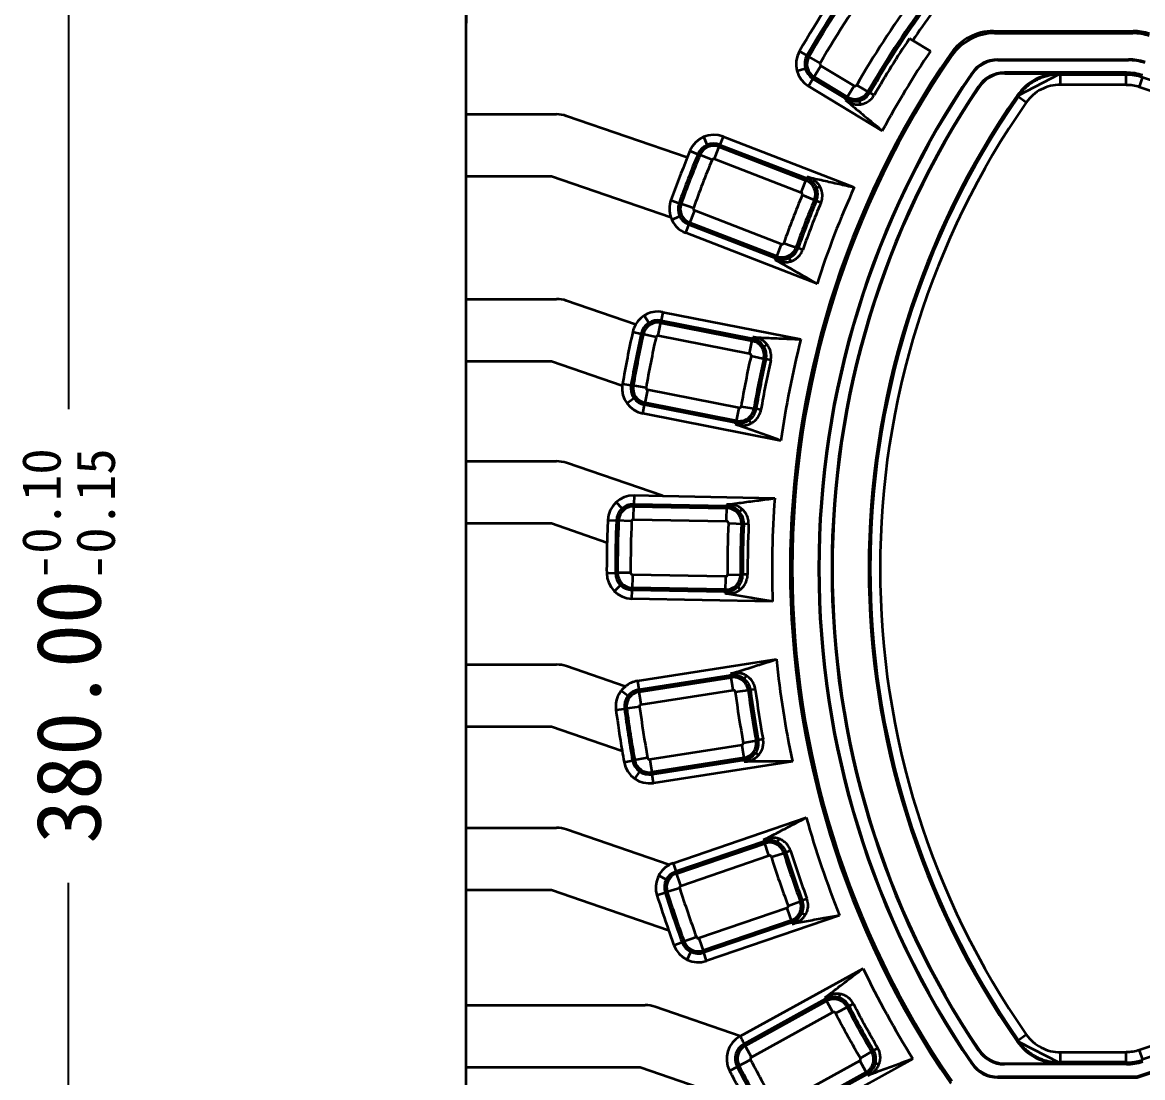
# Model space of a CAD drawing. Header units: millimetres. Extents: x 256 to 2096, y 1004 to 2403.
# Drawn here: x 256.1 to 472.9, y 2056.5 to 2260.8 of the extents above; entities that cross this region are included whole.
import ezdxf

# ---------------------------------------------------------------- set-up
doc = ezdxf.new("R2010")
doc.units = ezdxf.units.MM
doc.layers.add('1', color=7, linetype='Continuous', true_color=0xffffff)
doc.layers.add('dim', color=82, linetype='Continuous', lineweight=9)
doc.dimstyles.get("Standard").update_dxf_attribs({"dimscale": 5, "dimtxt": 0.18, "dimasz": 0.18, "dimexe": 0.18, "dimexo": 0.0625, "dimgap": 0.09, "dimtad": 0, "dimtoh": 1, "dimzin": 0, "dimdsep": 46, "dimtxsty": 'Standard', "dimcen": 0.09, "dimadec": 0, "dimazin": 0, "dimtfac": 1, "dimtofl": 0, "dimtmove": 0, "dimatfit": 3, "dimfxl": 0, "dimtolj": 1, "dimtzin": 0, "dimarcsym": 0})

# ---------------------------------------------------------------- blocks, each defined once
blk = doc.blocks.new('*D2')
at = {"layer": 'Defpoints', "color": 0, "lineweight": 18, "transparency": 16777216}
for p in [(341.96, 2394.02), (341.96, 2251.05), (971.96, 2251.74)]:
    blk.add_point(p, dxfattribs=at)
at = {"layer": 'dim', "color": 0, "lineweight": -2, "transparency": 16777216}
for p, q in [((341.96, 2253.55), (341.96, 2396.52)), ((971.96, 2254.24), (971.96, 2396.52)), ((351.96, 2394.02), (611.13, 2394.02)), ((961.96, 2394.02), (702.8, 2394.02))]:
    blk.add_line(p, q, dxfattribs=at)
at = {"layer": 'dim', "color": 0, "lineweight": 18, "transparency": 16777216}
for points in [[(351.96, 2395.69), (351.96, 2392.36), (341.96, 2394.02)], [(961.96, 2395.69), (961.96, 2392.36), (971.96, 2394.02)]]:
    blk.add_solid(points, dxfattribs=at)
at = {"layer": 'dim', "color": 0, "lineweight": 18, "transparency": 16777216, "insert": (656.96, 2394.02), "char_height": 12.5, "attachment_point": 5}
blk.add_mtext('\\A1;630.00{\\H7.5;\\S-0.10^ -0.15;}', dxfattribs=at)
blk = doc.blocks.new('*D3')
at = {"layer": 'Defpoints', "color": 0, "lineweight": 18, "transparency": 16777216}
for p in [(429.06, 2330.09), (265.04, 1950.09), (429.06, 1950.09)]:
    blk.add_point(p, dxfattribs=at)
at = {"layer": 'dim', "color": 0, "lineweight": -2, "transparency": 16777216}
for p, q in [((426.56, 2330.09), (262.54, 2330.09)), ((265.04, 2320.09), (265.04, 2185.93)), ((265.04, 1960.09), (265.04, 2094.26)), ((426.56, 1950.09), (262.54, 1950.09))]:
    blk.add_line(p, q, dxfattribs=at)
at = {"layer": 'dim', "color": 0, "lineweight": 18, "transparency": 16777216}
for points in [[(263.38, 2320.09), (266.71, 2320.09), (265.04, 2330.09)], [(263.38, 1960.09), (266.71, 1960.09), (265.04, 1950.09)]]:
    blk.add_solid(points, dxfattribs=at)
at = {"layer": 'dim', "color": 0, "lineweight": 18, "transparency": 16777216, "insert": (265.04, 2140.09), "char_height": 12.5, "attachment_point": 5, "rotation": 90}
blk.add_mtext('\\A1;380.00{\\H7.5;\\S-0.10^ -0.15;}', dxfattribs=at)

msp = doc.modelspace()

# ---------------------------------------------------------------- linework, layer by layer
at = {"layer": '1', "color": 7, "linetype": 'Continuous', "lineweight": 35}
for p, q in [((341.964, 2259.094), (341.964, 2243.003)), ((444.053, 2259.111), (471.095, 2259.111)), ((444.266, 2258.706), (444.053, 2259.111)), ((471.029, 2258.706), (471.095, 2259.111)), ((472.702, 2258.981), (472.636, 2258.576)), ((427.794, 2257.67), (428.419, 2257.292)), ((431.846, 2255.22), (428.419, 2257.292)), ((439.66, 2257.586), (439.453, 2257.995)), ((444.266, 2258.706), (471.029, 2258.706)), ((406.511, 2255.226), (407.965, 2254.387)), ((410.524, 2252.91), (407.965, 2254.387)), ((410.652, 2252.413), (409.124, 2249.885)), ((417.072, 2248.532), (410.652, 2252.413)), ((444.83, 2253.62), (444.902, 2253.483)), ((444.83, 2253.62), (470.203, 2253.62)), ((444.902, 2253.483), (470.181, 2253.483)), ((470.181, 2253.483), (470.203, 2253.62)), ((471.811, 2253.49), (471.789, 2253.353)), ((406.011, 2251.437), (407.635, 2251.864)), ((415.77, 2246.378), (409.35, 2250.259)), ((469.79, 2251.071), (446.181, 2251.071)), ((446.181, 2251.071), (446.254, 2250.934)), ((446.254, 2250.934), (456.889, 2250.934)), ((448.963, 2246.742), (456.765, 2250.747)), ((456.889, 2250.934), (456.986, 2250.75)), ((456.986, 2250.75), (456.986, 2248.742)), ((456.986, 2250.75), (469.738, 2250.75)), ((469.738, 2250.65), (456.986, 2250.65)), ((469.738, 2250.75), (469.79, 2251.071)), ((469.738, 2248.742), (469.738, 2250.75)), ((471.397, 2250.941), (471.345, 2250.62)), ((472.911, 2250.235), (472.277, 2248.33)), ((408.255, 2248.448), (409.124, 2249.885)), ((422.534, 2239.816), (408.255, 2248.448)), ((415.543, 2246.004), (409.124, 2249.885)), ((417.072, 2248.532), (415.543, 2246.004)), ((417.579, 2248.663), (420.14, 2247.189)), ((469.738, 2248.742), (456.986, 2248.742)), ((472.277, 2248.33), (484.261, 2244.335)), ((484.865, 2246.145), (472.88, 2250.14)), ((415.402, 2245.77), (415.543, 2246.004)), ((420.962, 2246.715), (420.14, 2247.189)), ((450.394, 2245.298), (448.747, 2246.444)), ((418.307, 2244.935), (418.122, 2245.638)), ((341.964, 2243.003), (359.497, 2243.003)), ((341.964, 2243.003), (341.964, 2231.003)), ((384.785, 2234.659), (361.447, 2242.677)), ((388.68, 2237.106), (388.034, 2238.656)), ((391.737, 2238.694), (391.131, 2237.128)), ((391.737, 2238.694), (417.122, 2228.871)), ((385.315, 2235.947), (386.865, 2235.304)), ((389.594, 2234.171), (386.865, 2235.304)), ((390.065, 2234.372), (391.131, 2237.128)), ((390.973, 2236.72), (407.766, 2230.223)), ((391.131, 2237.128), (407.924, 2230.63)), ((384.802, 2234.653), (384.785, 2234.659)), ((390.065, 2234.372), (406.858, 2227.875)), ((341.964, 2231.003), (358.495, 2231.003)), ((341.964, 2231.003), (341.964, 2207.251)), ((358.495, 2231.003), (381.601, 2223.064)), ((408.021, 2230.882), (407.924, 2230.63)), ((406.858, 2227.875), (407.924, 2230.63)), ((409.804, 2228.778), (410.479, 2229.057)), ((381.635, 2226.389), (383.199, 2225.827)), ((407.064, 2227.391), (409.79, 2226.252)), ((385.979, 2224.828), (383.199, 2225.827)), ((386.192, 2224.362), (385.126, 2221.607)), ((402.984, 2217.865), (386.192, 2224.362)), ((410.665, 2225.886), (409.79, 2226.252)), ((381.797, 2222.582), (383.32, 2223.289)), ((402.076, 2215.517), (385.283, 2222.014)), ((384.52, 2220.041), (385.126, 2221.607)), ((409.905, 2210.219), (384.52, 2220.041)), ((401.918, 2215.109), (385.126, 2221.607)), ((402.984, 2217.865), (401.918, 2215.109)), ((403.462, 2218.083), (406.245, 2217.091)), ((407.139, 2216.772), (406.245, 2217.091)), ((401.821, 2214.857), (401.918, 2215.109)), ((404.842, 2214.544), (404.535, 2215.204)), ((341.964, 2207.251), (359.497, 2207.251)), ((341.964, 2207.251), (341.964, 2195.251)), ((374.8, 2202.338), (361.447, 2206.926)), ((380.081, 2204.717), (379.757, 2203.07)), ((380.081, 2204.717), (406.786, 2199.452)), ((377.348, 2202.624), (376.443, 2204.038)), ((379.185, 2200.171), (379.757, 2203.07)), ((379.672, 2202.641), (397.338, 2199.158)), ((379.757, 2203.07), (397.423, 2199.587)), ((374.251, 2200.894), (375.872, 2200.533)), ((374.817, 2202.332), (374.8, 2202.338)), ((378.756, 2199.891), (375.872, 2200.533)), ((379.185, 2200.171), (396.851, 2196.689)), ((396.851, 2196.689), (397.423, 2199.587)), ((397.475, 2199.852), (397.423, 2199.587)), ((399.603, 2198.079), (400.221, 2198.471)), ((397.138, 2196.248), (400.02, 2195.6)), ((341.964, 2195.251), (358.495, 2195.251)), ((341.964, 2195.251), (341.964, 2175.843)), ((358.495, 2195.251), (372.209, 2190.539)), ((400.946, 2195.391), (400.02, 2195.6)), ((372.209, 2190.539), (372.226, 2190.533)), ((372.27, 2190.845), (373.907, 2190.563)), ((376.819, 2190.063), (373.907, 2190.563)), ((377.109, 2189.64), (376.538, 2186.742)), ((394.775, 2186.158), (377.109, 2189.64)), ((373.096, 2187.116), (374.472, 2188.078)), ((376.213, 2185.095), (376.538, 2186.742)), ((394.203, 2183.259), (376.538, 2186.742)), ((394.288, 2183.688), (376.622, 2187.171)), ((394.775, 2186.158), (394.203, 2183.259)), ((395.207, 2186.456), (398.12, 2185.962)), ((399.056, 2185.803), (398.12, 2185.962)), ((402.918, 2179.83), (376.213, 2185.095)), ((394.151, 2182.994), (394.203, 2183.259)), ((397.189, 2183.215), (396.771, 2183.811)), ((341.964, 2175.843), (359.497, 2175.843)), ((341.964, 2175.843), (341.964, 2163.843)), ((380.064, 2169.121), (361.447, 2175.518)), ((372.174, 2166.697), (371.05, 2167.92)), ((374.503, 2169.215), (374.469, 2167.554)), ((380.119, 2169.102), (374.503, 2169.215)), ((380.064, 2169.121), (380.119, 2169.102)), ((380.064, 2169.121), (401.716, 2168.685)), ((374.41, 2164.601), (374.469, 2167.554)), ((374.46, 2167.117), (392.463, 2166.755)), ((374.469, 2167.554), (392.471, 2167.192)), ((392.412, 2164.238), (392.471, 2167.192)), ((392.477, 2167.462), (392.471, 2167.192)), ((394.88, 2166.085), (395.421, 2166.579)), ((341.964, 2163.843), (358.495, 2163.843)), ((341.964, 2163.843), (341.964, 2136.49)), ((358.495, 2163.843), (369.26, 2160.145)), ((369.425, 2164.455), (371.084, 2164.381)), ((374.036, 2164.25), (371.084, 2164.381)), ((374.41, 2164.601), (392.412, 2164.238)), ((392.771, 2163.854), (395.722, 2163.716)), ((396.67, 2163.672), (395.722, 2163.716)), ((369.26, 2160.145), (369.277, 2160.139)), ((369.201, 2154.215), (370.88, 2154.222)), ((373.834, 2154.234), (370.88, 2154.222)), ((374.194, 2153.869), (374.134, 2150.915)), ((392.196, 2153.507), (374.194, 2153.869)), ((392.196, 2153.507), (392.136, 2150.553)), ((392.57, 2153.876), (395.524, 2153.895)), ((396.473, 2153.901), (395.524, 2153.895)), ((370.691, 2150.676), (371.876, 2151.864)), ((374.101, 2149.237), (374.134, 2150.915)), ((392.136, 2150.553), (374.134, 2150.915)), ((392.145, 2150.99), (374.143, 2151.352)), ((392.131, 2150.283), (392.136, 2150.553)), ((395.096, 2151.037), (394.578, 2151.552)), ((401.314, 2148.689), (374.101, 2149.237)), ((375.171, 2133.319), (402.066, 2137.505)), ((341.964, 2136.49), (359.497, 2136.49)), ((341.964, 2136.49), (341.964, 2124.49)), ((372.795, 2132.265), (361.447, 2136.164)), ((375.171, 2133.319), (375.429, 2131.66)), ((375.429, 2131.66), (393.221, 2134.429)), ((375.496, 2131.228), (393.288, 2133.998)), ((393.179, 2134.696), (393.221, 2134.429)), ((393.675, 2131.51), (393.221, 2134.429)), ((395.785, 2133.758), (396.231, 2134.338)), ((373.313, 2130.41), (371.991, 2131.417)), ((375.884, 2128.741), (375.429, 2131.66)), ((375.884, 2128.741), (393.675, 2131.51)), ((394.095, 2131.195), (397.026, 2131.571)), ((397.967, 2131.692), (397.026, 2131.571)), ((371, 2127.732), (372.647, 2127.948)), ((375.576, 2128.331), (372.647, 2127.948)), ((341.964, 2124.49), (358.495, 2124.49)), ((341.964, 2124.49), (341.964, 2104.892)), ((358.495, 2124.49), (372.175, 2119.789)), ((395.326, 2120.904), (377.534, 2118.135)), ((395.326, 2120.904), (395.78, 2117.985)), ((395.63, 2121.333), (398.536, 2121.865)), ((399.47, 2122.036), (398.536, 2121.865)), ((372.175, 2119.789), (372.194, 2119.783)), ((377.117, 2118.432), (374.21, 2117.907)), ((377.534, 2118.135), (377.989, 2115.216)), ((395.713, 2118.417), (377.921, 2115.648)), ((395.78, 2117.985), (377.989, 2115.216)), ((395.822, 2117.718), (395.78, 2117.985)), ((398.621, 2118.988), (398.019, 2119.405)), ((372.558, 2117.609), (374.21, 2117.907)), ((374.627, 2114.39), (375.591, 2115.765)), ((405.142, 2117.743), (378.247, 2113.557)), ((378.247, 2113.557), (377.989, 2115.216)), ((382.065, 2098.067), (407.825, 2106.86)), ((341.964, 2104.892), (359.497, 2104.892)), ((341.964, 2104.892), (341.964, 2092.892)), ((381.315, 2097.74), (361.447, 2104.567)), ((382.607, 2096.478), (399.648, 2102.295)), ((382.749, 2096.064), (399.789, 2101.881)), ((399.561, 2102.55), (399.648, 2102.295)), ((400.602, 2099.499), (399.648, 2102.295)), ((402.276, 2102.086), (402.612, 2102.734)), ((383.562, 2093.682), (400.602, 2099.499)), ((401.071, 2099.261), (403.891, 2100.14)), ((404.797, 2100.423), (403.891, 2100.14)), ((382.065, 2098.067), (382.607, 2096.478)), ((383.562, 2093.682), (382.607, 2096.478)), ((380.736, 2094.871), (379.259, 2095.631)), ((341.964, 2092.892), (358.495, 2092.892)), ((341.964, 2092.892), (341.964, 2070.55)), ((358.495, 2092.892), (381.151, 2085.108)), ((378.927, 2091.84), (380.512, 2092.339)), ((383.33, 2093.225), (380.512, 2092.339)), ((404.295, 2089.815), (407.065, 2090.844)), ((407.954, 2091.174), (407.065, 2090.844)), ((404.07, 2089.341), (387.029, 2083.524)), ((414.286, 2087.932), (388.526, 2079.139)), ((404.07, 2089.341), (405.024, 2086.545)), ((407.645, 2088.021), (406.981, 2088.327)), ((404.883, 2086.958), (387.843, 2081.142)), ((405.024, 2086.545), (387.984, 2080.728)), ((405.111, 2086.289), (405.024, 2086.545)), ((381.151, 2085.108), (381.172, 2085.101)), ((386.567, 2083.744), (383.795, 2082.722)), ((387.029, 2083.524), (387.984, 2080.728)), ((382.22, 2082.141), (383.795, 2082.722)), ((384.807, 2079.335), (385.519, 2080.855)), ((388.526, 2079.139), (387.984, 2080.728)), ((395.034, 2064.579), (418.818, 2077.68)), ((414.164, 2072.021), (414.382, 2072.715)), ((341.964, 2070.55), (376.653, 2070.55)), ((341.964, 2070.55), (341.964, 2058.55)), ((395.034, 2064.579), (378.603, 2070.225)), ((395.786, 2063.077), (411.558, 2071.764)), ((395.997, 2062.694), (411.768, 2071.381)), ((411.427, 2072.001), (411.558, 2071.764)), ((412.983, 2069.176), (411.558, 2071.764)), ((413.486, 2069.023), (416.111, 2070.379)), ((416.954, 2070.815), (416.111, 2070.379)), ((397.212, 2060.489), (412.983, 2069.176)), ((497.87, 2068.377), (472.88, 2060.047)), ((395.034, 2064.579), (395.055, 2064.572)), ((448.747, 2063.743), (450.394, 2064.889)), ((484.261, 2065.852), (472.277, 2061.857)), ((397.212, 2060.489), (395.786, 2063.077)), ((418.301, 2060.281), (420.85, 2061.775)), ((421.669, 2062.255), (420.85, 2061.775)), ((448.963, 2063.445), (456.765, 2059.44)), ((486.888, 2061.73), (471.81, 2056.704)), ((471.832, 2056.567), (486.904, 2061.591)), ((472.277, 2061.857), (472.911, 2059.953)), ((397.063, 2059.999), (394.441, 2058.636)), ((418.162, 2059.775), (402.39, 2051.087)), ((428.467, 2060.162), (404.626, 2047.029)), ((418.162, 2059.775), (419.587, 2057.187)), ((456.986, 2059.438), (456.889, 2059.253)), ((456.986, 2061.445), (456.986, 2059.438)), ((456.986, 2061.445), (469.738, 2061.445)), ((469.738, 2059.537), (456.986, 2059.537)), ((469.738, 2059.438), (456.986, 2059.438)), ((469.738, 2059.438), (469.738, 2061.445)), ((469.79, 2059.116), (469.738, 2059.438)), ((471.345, 2059.568), (471.397, 2059.246)), ((341.964, 2058.55), (375.651, 2058.55)), ((341.964, 2058.55), (341.964, 2021.094)), ((375.651, 2058.55), (396.452, 2051.403)), ((392.967, 2057.871), (394.441, 2058.636)), ((419.376, 2057.57), (403.605, 2048.882)), ((421.906, 2059.081), (421.201, 2059.268)), ((446.254, 2059.253), (446.181, 2059.116)), ((469.79, 2059.116), (446.181, 2059.116)), ((446.254, 2059.253), (456.889, 2059.253)), ((419.587, 2057.187), (403.816, 2048.5)), ((419.717, 2056.95), (419.587, 2057.187)), ((444.902, 2056.704), (444.83, 2056.567)), ((444.83, 2056.567), (471.832, 2056.567)), ((471.81, 2056.704), (444.902, 2056.704)), ((471.81, 2056.704), (471.832, 2056.567))]:
    msp.add_line(p, q, dxfattribs=at)
for centre, radius, start, end in [((580.085, 2155.094), 200.386, 143.9722, 150.02016), ((580.085, 2155.094), 198.707, 143.9722, 150.02016), ((580.085, 2155.094), 198.27, 143.9722, 150.02016), ((580.085, 2155.094), 195.753, 143.9722, 150.02016), ((580.085, 2155.094), 187.519, 143.93122, 150.06699), ((580.085, 2155.094), 185.002, 143.93122, 150.06699), ((580.085, 2155.094), 184.565, 143.93122, 150.06699), ((412.964, 2259.094), 71, 177.26156, 180), ((580.085, 2155.094), 182.886, 143.93122, 146.02638), ((580.085, 2155.094), 183.616, 146.0376, 150.06699), ((580.085, 2155.094), 175.376, 145.36247, 214.63753), ((410.842, 2252.727), 5, 150.02016, 238.8471), ((580.085, 2155.094), 178.886, 145.96326, 151.73095), ((580.085, 2155.094), 174.971, 145.43426, 180), ((410.842, 2252.727), 3.321, 150.02016, 238.8471), ((410.842, 2252.727), 2.884, 150.02016, 238.8471), ((410.842, 2252.727), 0.367, 150.02016, 238.8471), ((580.085, 2155.094), 169.885, 145.63078, 180), ((580.085, 2155.094), 169.748, 145.65606, 180), ((580.085, 2155.094), 167.336, 146.10707, 180), ((580.085, 2155.094), 167.199, 146.13301, 180), ((417.262, 2248.846), 0.367, 238.8471, 330.06699), ((417.262, 2248.846), 3.321, 238.8471, 330.06699), ((417.262, 2248.846), 2.884, 238.8471, 330.06699), ((580.085, 2155.094), 160.168, 145.14331, 180), ((580.085, 2155.094), 159.984, 145.18013, 180), ((580.085, 2155.094), 159.884, 145.18013, 214.81987), ((580.085, 2155.094), 157.976, 145.18013, 180), ((359.497, 2237.003), 6, 71.03787, 90), ((389.933, 2234.03), 5, 68.8471, 157.45552), ((389.933, 2234.03), 3.321, 68.8471, 157.45552), ((580.085, 2155.094), 209.207, 157.45552, 160.23869), ((580.085, 2155.094), 208.77, 157.45552, 160.23869), ((580.085, 2155.094), 210.886, 157.45552, 157.83409), ((389.933, 2234.03), 2.884, 68.8471, 157.45552), ((580.085, 2155.094), 210.868, 157.83382, 160.23869), ((580.085, 2155.094), 206.253, 157.45552, 160.23869), ((389.933, 2234.03), 0.367, 68.8471, 157.45552), ((406.725, 2227.533), 2.884, 337.32218, 68.8471), ((406.725, 2227.533), 3.321, 337.32218, 68.8471), ((580.085, 2155.094), 178.886, 155.64251, 162.05169), ((386.324, 2224.704), 4.982, 160.23869, 199.30616), ((580.085, 2155.094), 187.519, 157.32218, 160.37203), ((580.085, 2155.094), 185.002, 157.32218, 160.37203), ((406.725, 2227.533), 0.367, 337.32218, 68.8471), ((386.324, 2224.704), 3.321, 160.23869, 248.8471), ((386.324, 2224.704), 2.884, 160.23869, 248.8471), ((386.324, 2224.704), 0.367, 160.23869, 248.8471), ((580.085, 2155.094), 184.565, 157.32218, 160.37203), ((580.085, 2155.094), 183.616, 157.32218, 160.37203), ((386.324, 2224.704), 5, 199.14694, 248.8471), ((403.117, 2218.207), 0.367, 248.8471, 340.37203), ((403.117, 2218.207), 3.321, 248.8471, 340.37203), ((403.117, 2218.207), 2.884, 248.8471, 340.37203), ((359.497, 2201.251), 6, 71.03787, 90), ((379.114, 2199.811), 5, 78.8471, 149.65033), ((379.114, 2199.811), 3.321, 78.8471, 167.45552), ((379.114, 2199.811), 2.884, 78.8471, 167.45552), ((580.085, 2155.094), 210.868, 167.45552, 170.23869), ((580.085, 2155.094), 209.207, 167.45552, 170.23869), ((379.114, 2199.811), 4.982, 149.60949, 167.45552), ((580.085, 2155.094), 208.77, 167.45552, 170.23869), ((580.085, 2155.094), 206.253, 167.45552, 170.23869), ((379.114, 2199.811), 0.367, 78.8471, 167.45552), ((396.78, 2196.329), 2.884, 347.32218, 78.8471), ((396.78, 2196.329), 3.321, 347.32218, 78.8471), ((580.085, 2155.094), 178.886, 165.64251, 172.05169), ((580.085, 2155.094), 187.519, 167.32218, 170.37203), ((396.78, 2196.329), 0.367, 347.32218, 78.8471), ((580.085, 2155.094), 185.002, 167.32218, 170.37203), ((580.085, 2155.094), 184.565, 167.32218, 170.37203), ((580.085, 2155.094), 183.616, 167.32218, 170.37203), ((377.18, 2190), 5, 173.81175, 258.8471), ((377.18, 2190), 4.982, 170.23869, 173.85773), ((377.18, 2190), 3.321, 170.23869, 258.8471), ((377.18, 2190), 2.884, 170.23869, 258.8471), ((377.18, 2190), 0.367, 170.23869, 258.8471), ((394.846, 2186.518), 3.321, 258.8471, 350.37203), ((394.846, 2186.518), 2.884, 258.8471, 350.37203), ((394.846, 2186.518), 0.367, 258.8471, 350.37203), ((359.497, 2169.843), 6, 71.03787, 90), ((374.402, 2164.234), 4.982, 88.8471, 177.45552), ((580.085, 2155.094), 178.886, 175.64251, 182.05169), ((374.402, 2164.234), 3.321, 88.8471, 177.45552), ((374.402, 2164.234), 2.884, 88.8471, 177.45552), ((392.405, 2163.872), 2.884, 357.32218, 88.8471), ((392.405, 2163.872), 3.321, 357.32218, 88.8471), ((580.085, 2155.094), 210.868, 177.45552, 178.62908), ((580.085, 2155.094), 209.207, 177.45552, 180.23869), ((580.085, 2155.094), 208.77, 177.45552, 180.23869), ((580.085, 2155.094), 206.253, 177.45552, 180.23869), ((374.402, 2164.234), 0.367, 88.8471, 177.45552), ((392.405, 2163.872), 0.367, 357.32218, 88.8471), ((580.085, 2155.094), 187.519, 177.32218, 180.37203), ((580.085, 2155.094), 185.002, 177.32218, 180.37203), ((580.085, 2155.094), 184.565, 177.32218, 180.37203), ((580.085, 2155.094), 183.616, 177.32218, 180.37203), ((580.085, 2155.094), 210.886, 178.62757, 180.23869), ((580.085, 2155.094), 174.971, 180, 214.56574), ((580.085, 2155.094), 169.885, 180, 214.36922), ((580.085, 2155.094), 169.748, 180, 214.34394), ((580.085, 2155.094), 167.336, 180, 213.89293), ((580.085, 2155.094), 167.199, 180, 213.86699), ((580.085, 2155.094), 160.168, 180, 214.85669), ((580.085, 2155.094), 159.984, 180, 214.81987), ((580.085, 2155.094), 157.976, 180, 214.81987), ((374.201, 2154.236), 5, 180.23869, 268.8471), ((374.201, 2154.236), 3.321, 180.23869, 268.8471), ((374.201, 2154.236), 2.884, 180.23869, 268.8471), ((374.201, 2154.236), 0.367, 180.23869, 268.8471), ((392.203, 2153.874), 3.321, 268.8471, 0.37203), ((392.203, 2153.874), 2.884, 268.8471, 0.37203), ((392.203, 2153.874), 0.367, 268.8471, 0.37203), ((580.085, 2155.094), 178.886, 185.64251, 192.05169), ((359.497, 2130.49), 6, 71.03787, 90), ((375.94, 2128.379), 5, 98.8471, 128.98214), ((393.732, 2131.148), 3.321, 7.32218, 98.8471), ((393.732, 2131.148), 2.884, 7.32218, 98.8471), ((375.94, 2128.379), 4.982, 128.85508, 187.45552), ((375.94, 2128.379), 3.321, 98.8471, 187.45552), ((375.94, 2128.379), 2.884, 98.8471, 187.45552), ((393.732, 2131.148), 0.367, 7.32218, 98.8471), ((580.085, 2155.094), 187.519, 187.32218, 190.37203), ((580.085, 2155.094), 185.002, 187.32218, 190.37203), ((580.085, 2155.094), 184.565, 187.32218, 190.37203), ((580.085, 2155.094), 183.616, 187.32218, 190.37203), ((580.085, 2155.094), 210.868, 187.45552, 189.63981), ((580.085, 2155.094), 209.207, 187.45552, 190.23869), ((580.085, 2155.094), 208.77, 187.45552, 190.23869), ((375.94, 2128.379), 0.367, 98.8471, 187.45552), ((580.085, 2155.094), 206.253, 187.45552, 190.23869), ((395.27, 2121.267), 0.367, 278.8471, 10.37203), ((395.27, 2121.267), 2.884, 278.8471, 10.37203), ((395.27, 2121.267), 3.321, 278.8471, 10.37203), ((580.085, 2155.094), 210.886, 189.6372, 190.23869), ((377.478, 2118.497), 2.884, 190.23869, 278.8471), ((377.478, 2118.497), 0.367, 190.23869, 278.8471), ((377.478, 2118.497), 5, 190.23869, 278.8471), ((377.478, 2118.497), 3.321, 190.23869, 278.8471), ((580.085, 2155.094), 178.886, 195.64251, 202.05169), ((359.497, 2098.892), 6, 71.03787, 90), ((400.721, 2099.152), 3.321, 17.32218, 108.8471), ((400.721, 2099.152), 2.884, 17.32218, 108.8471), ((400.721, 2099.152), 0.367, 17.32218, 108.8471), ((580.085, 2155.094), 187.519, 197.32218, 200.37203), ((580.085, 2155.094), 185.002, 197.32218, 200.37203), ((580.085, 2155.094), 184.565, 197.32218, 200.37203), ((580.085, 2155.094), 183.616, 197.32218, 200.37203), ((383.68, 2093.335), 4.982, 118.04504, 197.45552), ((383.68, 2093.335), 3.321, 108.8471, 197.45552), ((383.68, 2093.335), 5, 108.8471, 118.23313), ((383.68, 2093.335), 2.884, 108.8471, 197.45552), ((580.085, 2155.094), 209.207, 197.45552, 200.23869), ((580.085, 2155.094), 208.77, 197.45552, 200.23869), ((383.68, 2093.335), 0.367, 108.8471, 197.45552), ((580.085, 2155.094), 206.253, 197.45552, 200.23869), ((580.085, 2155.094), 210.868, 197.45552, 199.3858), ((403.951, 2089.688), 0.367, 288.8471, 20.37203), ((403.951, 2089.688), 2.884, 288.8471, 20.37203), ((403.951, 2089.688), 3.321, 288.8471, 20.37203), ((580.085, 2155.094), 210.886, 199.38201, 200.23869), ((386.911, 2083.871), 0.367, 200.23869, 288.8471), ((386.911, 2083.871), 5, 200.23869, 288.8471), ((386.911, 2083.871), 3.321, 200.23869, 288.8471), ((386.911, 2083.871), 2.884, 200.23869, 288.8471), ((580.085, 2155.094), 178.886, 205.64251, 212.05169), ((376.653, 2064.55), 6, 71.03787, 90), ((413.16, 2068.855), 3.321, 27.32218, 118.8471), ((413.16, 2068.855), 2.884, 27.32218, 118.8471), ((580.085, 2155.094), 184.565, 207.32218, 210.37203), ((580.085, 2155.094), 183.616, 207.32218, 210.37203), ((413.16, 2068.855), 0.367, 27.32218, 118.8471), ((580.085, 2155.094), 187.519, 207.32218, 210.37203), ((580.085, 2155.094), 185.002, 207.32218, 210.37203), ((397.389, 2060.168), 4.982, 118.25627, 207.45552), ((397.389, 2060.168), 3.321, 118.8471, 207.45552), ((397.389, 2060.168), 2.884, 118.8471, 207.45552), ((417.985, 2060.096), 2.884, 298.8471, 30.37203), ((417.985, 2060.096), 3.321, 298.8471, 30.37203), ((397.389, 2060.168), 0.367, 118.8471, 207.45552), ((580.085, 2155.094), 206.253, 207.45552, 210.23869), ((417.985, 2060.096), 0.367, 298.8471, 30.37203), ((580.085, 2155.094), 210.868, 207.45552, 209.457), ((580.085, 2155.094), 209.207, 207.45552, 210.23869), ((580.085, 2155.094), 208.77, 207.45552, 210.23869)]:
    msp.add_arc(centre, radius, start, end, dxfattribs=at)
for centre, major_axis, ratio, start_param, end_param in [((444.068, 2249.047), (-4.68, 8.914), 0.9982528, 5.8004727, 6.765891), ((471.09, 2249.047), (1.612, 9.934), 0.9985935, 6.1225324, 6.4438382), ((444.281, 2248.642), (-4.68, 8.914), 0.9982528, 5.800475, 6.7665456), ((471.024, 2248.642), (1.612, 9.934), 0.9985935, 6.1225324, 6.4438382), ((444.839, 2247.582), (-2.819, 5.342), 0.9982489, 5.7983298, 6.7678242), ((444.911, 2247.445), (-2.819, 5.342), 0.9982489, 5.7983298, 6.7682648), ((470.177, 2243.419), (1.612, 9.934), 0.9985935, 6.1225324, 6.4438382), ((470.199, 2243.556), (1.612, 9.934), 0.9985935, 6.1225324, 6.4438382), ((446.19, 2245.033), (-2.841, 5.331), 0.9982412, 5.7941778, 6.7719706), ((446.263, 2244.896), (-2.841, 5.331), 0.9982412, 5.7941779, 6.7724226), ((456.904, 2240.87), (-4.661, 8.923), 0.9982566, 5.8025274, 6.7635288), ((469.717, 2240.586), (1.612, 9.934), 0.9985935, 6.1241443, 6.4422263), ((469.785, 2241.007), (1.612, 9.934), 0.9985935, 6.1225324, 6.4438382), ((446.19, 2065.154), (2.841, 5.331), 0.9982412, 2.6528075, 3.6306001), ((446.263, 2065.291), (2.841, 5.331), 0.9982412, 2.6523553, 3.6306001), ((456.904, 2069.317), (4.661, 8.923), 0.9982566, 2.6612492, 3.6222504), ((469.785, 2069.18), (-1.612, 9.934), 0.9985935, 3.1415927, 3.3022455), ((444.839, 2062.605), (2.819, 5.342), 0.9982489, 2.6569537, 3.6264481), ((444.911, 2062.742), (2.819, 5.342), 0.9982489, 2.6565131, 3.6264483), ((469.785, 2069.18), (-1.612, 9.934), 0.9985935, 2.9809398, 3.1415927)]:
    msp.add_ellipse(centre, major_axis=major_axis, ratio=ratio, start_param=start_param, end_param=end_param, dxfattribs=at)
for points, knots in [([(435.795, 2254.778), (435.797, 2254.773), (435.804, 2254.76), (435.815, 2254.738), (435.83, 2254.709), (435.846, 2254.676), (435.864, 2254.642), (435.881, 2254.607), (435.902, 2254.565), (435.926, 2254.516), (435.953, 2254.462), (435.978, 2254.412), (435.994, 2254.379), (436.001, 2254.363)], [0, 0, 0, 0, 0.0376422, 0.0918533, 0.1626335, 0.2499826, 0.3303812, 0.4137131, 0.4999785, 0.6363614, 0.7651593, 0.8863722, 1, 1, 1, 1]), ([(415.402, 2245.77), (415.495, 2245.692), (415.592, 2245.62), (415.789, 2245.485), (415.992, 2245.36), (416.206, 2245.255), (416.425, 2245.16), (416.537, 2245.118), (416.709, 2245.062), (416.767, 2245.045), (416.855, 2245.021), (416.885, 2245.014), (416.944, 2244.999), (416.974, 2244.992), (417.123, 2244.96), (417.244, 2244.939), (417.488, 2244.911), (417.611, 2244.902), (417.86, 2244.898), (417.986, 2244.902), (418.241, 2244.924), (418.37, 2244.941), (418.533, 2244.973), (418.565, 2244.98), (418.631, 2244.994), (418.664, 2245.002), (418.762, 2245.027), (418.828, 2245.045), (419.024, 2245.106), (419.153, 2245.154), (419.411, 2245.267), (419.54, 2245.333), (419.794, 2245.483), (419.918, 2245.566), (420.157, 2245.75), (420.272, 2245.851), (420.411, 2245.989), (420.438, 2246.017), (420.493, 2246.075), (420.572, 2246.163), (420.648, 2246.254), (420.793, 2246.443), (420.882, 2246.575), (420.962, 2246.715)], [0, 0, 0, 0, 0.0625, 0.0625, 0.125, 0.1875, 0.1875, 0.25, 0.25, 0.28125, 0.28125, 0.296875, 0.296875, 0.3125, 0.3125, 0.375, 0.375, 0.4375, 0.4375, 0.5, 0.5, 0.5625, 0.5625, 0.578125, 0.578125, 0.59375, 0.59375, 0.625, 0.625, 0.6875, 0.6875, 0.75, 0.75, 0.8125, 0.8125, 0.875, 0.875, 0.890625, 0.890625, 0.90625, 0.9375, 0.9375, 1, 1, 1, 1]), ([(410.665, 2225.886), (410.728, 2226.036), (410.779, 2226.187), (410.861, 2226.492), (410.892, 2226.646), (410.918, 2226.841), (410.922, 2226.88), (410.93, 2226.957), (410.94, 2227.073), (410.944, 2227.187), (410.945, 2227.414), (410.936, 2227.563), (410.914, 2227.745), (410.909, 2227.782), (410.898, 2227.854), (410.88, 2227.962), (410.858, 2228.066), (410.808, 2228.272), (410.767, 2228.404), (410.673, 2228.66), (410.62, 2228.784), (410.501, 2229.023), (410.436, 2229.137), (410.298, 2229.354), (410.224, 2229.457), (410.068, 2229.654), (409.986, 2229.747), (409.856, 2229.88), (409.79, 2229.945), (409.722, 2230.007), (409.676, 2230.048), (409.652, 2230.068), (409.535, 2230.167), (409.438, 2230.241), (409.24, 2230.378), (409.035, 2230.504), (408.82, 2230.61), (408.655, 2230.682), (408.6, 2230.705), (408.487, 2230.748), (408.43, 2230.768), (408.257, 2230.824), (408.14, 2230.856), (408.021, 2230.882)], [0, 0, 0, 0, 0.0625, 0.0625, 0.125, 0.125, 0.140625, 0.140625, 0.15625, 0.1875, 0.1875, 0.25, 0.25, 0.265625, 0.265625, 0.28125, 0.3125, 0.3125, 0.375, 0.375, 0.4375, 0.4375, 0.5, 0.5, 0.5625, 0.5625, 0.625, 0.625, 0.65625, 0.671875, 0.671875, 0.6875, 0.6875, 0.75, 0.75, 0.8125, 0.875, 0.875, 0.90625, 0.90625, 0.9375, 0.9375, 1, 1, 1, 1]), ([(401.821, 2214.857), (401.927, 2214.796), (402.034, 2214.742), (402.253, 2214.643), (402.476, 2214.555), (402.705, 2214.489), (402.938, 2214.433), (403.056, 2214.411), (403.236, 2214.387), (403.296, 2214.38), (403.388, 2214.372), (403.418, 2214.369), (403.479, 2214.365), (403.51, 2214.364), (403.663, 2214.358), (403.786, 2214.359), (404.032, 2214.374), (404.155, 2214.387), (404.401, 2214.427), (404.525, 2214.453), (404.772, 2214.52), (404.897, 2214.56), (405.052, 2214.62), (405.083, 2214.632), (405.145, 2214.658), (405.176, 2214.672), (405.269, 2214.713), (405.331, 2214.743), (405.513, 2214.838), (405.633, 2214.908), (405.808, 2215.027), (405.866, 2215.068), (405.953, 2215.134), (405.981, 2215.156), (406.038, 2215.202), (406.066, 2215.226), (406.206, 2215.347), (406.313, 2215.451), (406.516, 2215.675), (406.613, 2215.795), (406.725, 2215.957), (406.747, 2215.99), (406.79, 2216.056), (406.853, 2216.157), (406.911, 2216.261), (407.02, 2216.472), (407.084, 2216.619), (407.139, 2216.772)], [0, 0, 0, 0, 0.0625, 0.0625, 0.125, 0.1875, 0.1875, 0.25, 0.25, 0.28125, 0.28125, 0.296875, 0.296875, 0.3125, 0.3125, 0.375, 0.375, 0.4375, 0.4375, 0.5, 0.5, 0.5625, 0.5625, 0.578125, 0.578125, 0.59375, 0.59375, 0.625, 0.625, 0.6875, 0.6875, 0.71875, 0.71875, 0.734375, 0.734375, 0.75, 0.75, 0.8125, 0.8125, 0.875, 0.875, 0.890625, 0.890625, 0.90625, 0.9375, 0.9375, 1, 1, 1, 1]), ([(400.946, 2195.391), (400.982, 2195.549), (401.006, 2195.707), (401.034, 2196.022), (401.037, 2196.179), (401.029, 2196.375), (401.027, 2196.414), (401.021, 2196.492), (401.01, 2196.608), (400.994, 2196.721), (400.956, 2196.944), (400.921, 2197.089), (400.868, 2197.265), (400.857, 2197.3), (400.833, 2197.37), (400.797, 2197.472), (400.757, 2197.572), (400.672, 2197.765), (400.61, 2197.889), (400.473, 2198.124), (400.398, 2198.237), (400.24, 2198.452), (400.156, 2198.553), (399.982, 2198.742), (399.891, 2198.831), (399.704, 2198.998), (399.607, 2199.075), (399.456, 2199.184), (399.38, 2199.236), (399.301, 2199.286), (399.249, 2199.318), (399.222, 2199.334), (399.09, 2199.411), (398.982, 2199.467), (398.762, 2199.567), (398.539, 2199.656), (398.309, 2199.723), (398.134, 2199.765), (398.075, 2199.778), (397.957, 2199.801), (397.897, 2199.811), (397.717, 2199.836), (397.596, 2199.847), (397.475, 2199.852)], [0, 0, 0, 0, 0.0625, 0.0625, 0.125, 0.125, 0.140625, 0.140625, 0.15625, 0.1875, 0.1875, 0.25, 0.25, 0.265625, 0.265625, 0.28125, 0.3125, 0.3125, 0.375, 0.375, 0.4375, 0.4375, 0.5, 0.5, 0.5625, 0.5625, 0.625, 0.625, 0.65625, 0.671875, 0.671875, 0.6875, 0.6875, 0.75, 0.75, 0.8125, 0.875, 0.875, 0.90625, 0.90625, 0.9375, 0.9375, 1, 1, 1, 1]), ([(394.151, 2182.994), (394.266, 2182.953), (394.382, 2182.917), (394.614, 2182.858), (394.849, 2182.81), (395.086, 2182.785), (395.325, 2182.771), (395.445, 2182.769), (395.626, 2182.776), (395.687, 2182.78), (395.779, 2182.788), (395.809, 2182.791), (395.87, 2182.798), (395.9, 2182.801), (396.052, 2182.822), (396.173, 2182.845), (396.412, 2182.902), (396.531, 2182.937), (396.767, 2183.019), (396.884, 2183.066), (397.117, 2183.174), (397.232, 2183.235), (397.374, 2183.321), (397.403, 2183.339), (397.46, 2183.375), (397.488, 2183.394), (397.572, 2183.451), (397.627, 2183.491), (397.791, 2183.616), (397.896, 2183.706), (398.049, 2183.853), (398.099, 2183.904), (398.172, 2183.984), (398.196, 2184.011), (398.244, 2184.066), (398.268, 2184.094), (398.385, 2184.238), (398.472, 2184.359), (398.634, 2184.615), (398.707, 2184.75), (398.79, 2184.928), (398.806, 2184.964), (398.837, 2185.037), (398.881, 2185.148), (398.92, 2185.26), (398.991, 2185.488), (399.029, 2185.643), (399.056, 2185.803)], [0, 0, 0, 0, 0.0625, 0.0625, 0.125, 0.1875, 0.1875, 0.25, 0.25, 0.28125, 0.28125, 0.296875, 0.296875, 0.3125, 0.3125, 0.375, 0.375, 0.4375, 0.4375, 0.5, 0.5, 0.5625, 0.5625, 0.578125, 0.578125, 0.59375, 0.59375, 0.625, 0.625, 0.6875, 0.6875, 0.71875, 0.71875, 0.734375, 0.734375, 0.75, 0.75, 0.8125, 0.8125, 0.875, 0.875, 0.890625, 0.890625, 0.90625, 0.9375, 0.9375, 1, 1, 1, 1]), ([(396.67, 2163.672), (396.678, 2163.834), (396.674, 2163.993), (396.647, 2164.308), (396.623, 2164.463), (396.581, 2164.655), (396.572, 2164.693), (396.553, 2164.769), (396.522, 2164.881), (396.487, 2164.99), (396.41, 2165.203), (396.351, 2165.34), (396.268, 2165.504), (396.25, 2165.537), (396.216, 2165.601), (396.162, 2165.696), (396.105, 2165.786), (395.988, 2165.962), (395.905, 2166.073), (395.729, 2166.281), (395.637, 2166.379), (395.443, 2166.563), (395.343, 2166.648), (395.139, 2166.805), (395.034, 2166.876), (394.82, 2167.008), (394.711, 2167.067), (394.544, 2167.148), (394.46, 2167.186), (394.374, 2167.222), (394.317, 2167.244), (394.288, 2167.255), (394.144, 2167.308), (394.028, 2167.344), (393.794, 2167.405), (393.559, 2167.454), (393.321, 2167.48), (393.141, 2167.491), (393.081, 2167.494), (392.96, 2167.495), (392.9, 2167.495), (392.718, 2167.488), (392.598, 2167.478), (392.477, 2167.462)], [0, 0, 0, 0, 0.0625, 0.0625, 0.125, 0.125, 0.140625, 0.140625, 0.15625, 0.1875, 0.1875, 0.25, 0.25, 0.265625, 0.265625, 0.28125, 0.3125, 0.3125, 0.375, 0.375, 0.4375, 0.4375, 0.5, 0.5, 0.5625, 0.5625, 0.625, 0.625, 0.65625, 0.671875, 0.671875, 0.6875, 0.6875, 0.75, 0.75, 0.8125, 0.875, 0.875, 0.90625, 0.90625, 0.9375, 0.9375, 1, 1, 1, 1]), ([(392.131, 2150.283), (392.251, 2150.262), (392.371, 2150.247), (392.611, 2150.229), (392.85, 2150.223), (393.088, 2150.239), (393.326, 2150.267), (393.444, 2150.286), (393.622, 2150.325), (393.681, 2150.339), (393.77, 2150.363), (393.799, 2150.371), (393.858, 2150.388), (393.887, 2150.397), (394.033, 2150.444), (394.148, 2150.487), (394.374, 2150.585), (394.485, 2150.64), (394.703, 2150.761), (394.81, 2150.828), (395.02, 2150.975), (395.123, 2151.056), (395.249, 2151.165), (395.274, 2151.187), (395.323, 2151.233), (395.348, 2151.256), (395.421, 2151.327), (395.468, 2151.376), (395.607, 2151.527), (395.695, 2151.635), (395.82, 2151.806), (395.861, 2151.865), (395.919, 2151.956), (395.938, 2151.987), (395.976, 2152.05), (395.994, 2152.082), (396.085, 2152.243), (396.15, 2152.377), (396.264, 2152.658), (396.313, 2152.803), (396.363, 2152.993), (396.373, 2153.032), (396.391, 2153.109), (396.415, 2153.225), (396.434, 2153.343), (396.465, 2153.579), (396.475, 2153.739), (396.473, 2153.901)], [0, 0, 0, 0, 0.0625, 0.0625, 0.125, 0.1875, 0.1875, 0.25, 0.25, 0.28125, 0.28125, 0.296875, 0.296875, 0.3125, 0.3125, 0.375, 0.375, 0.4375, 0.4375, 0.5, 0.5, 0.5625, 0.5625, 0.578125, 0.578125, 0.59375, 0.59375, 0.625, 0.625, 0.6875, 0.6875, 0.71875, 0.71875, 0.734375, 0.734375, 0.75, 0.75, 0.8125, 0.8125, 0.875, 0.875, 0.890625, 0.890625, 0.90625, 0.9375, 0.9375, 1, 1, 1, 1]), ([(397.967, 2131.692), (397.946, 2131.853), (397.915, 2132.009), (397.834, 2132.314), (397.783, 2132.463), (397.708, 2132.645), (397.693, 2132.681), (397.661, 2132.752), (397.611, 2132.857), (397.557, 2132.958), (397.445, 2133.154), (397.363, 2133.279), (397.252, 2133.426), (397.23, 2133.455), (397.184, 2133.512), (397.115, 2133.597), (397.044, 2133.676), (396.898, 2133.829), (396.796, 2133.923), (396.587, 2134.098), (396.479, 2134.178), (396.256, 2134.326), (396.143, 2134.392), (395.915, 2134.511), (395.799, 2134.564), (395.566, 2134.656), (395.448, 2134.696), (395.27, 2134.746), (395.18, 2134.769), (395.089, 2134.789), (395.029, 2134.801), (394.999, 2134.807), (394.848, 2134.834), (394.727, 2134.849), (394.487, 2134.869), (394.246, 2134.876), (394.007, 2134.861), (393.828, 2134.84), (393.769, 2134.832), (393.65, 2134.813), (393.59, 2134.802), (393.413, 2134.764), (393.295, 2134.733), (393.179, 2134.696)], [0, 0, 0, 0, 0.0625, 0.0625, 0.125, 0.125, 0.140625, 0.140625, 0.15625, 0.1875, 0.1875, 0.25, 0.25, 0.265625, 0.265625, 0.28125, 0.3125, 0.3125, 0.375, 0.375, 0.4375, 0.4375, 0.5, 0.5, 0.5625, 0.5625, 0.625, 0.625, 0.65625, 0.671875, 0.671875, 0.6875, 0.6875, 0.75, 0.75, 0.8125, 0.875, 0.875, 0.90625, 0.90625, 0.9375, 0.9375, 1, 1, 1, 1]), ([(395.822, 2117.718), (395.944, 2117.718), (396.065, 2117.725), (396.304, 2117.748), (396.54, 2117.784), (396.772, 2117.841), (397.001, 2117.91), (397.115, 2117.949), (397.283, 2118.018), (397.338, 2118.042), (397.422, 2118.081), (397.449, 2118.094), (397.504, 2118.122), (397.641, 2118.191), (397.773, 2118.269), (397.978, 2118.405), (398.078, 2118.478), (398.272, 2118.636), (398.366, 2118.72), (398.547, 2118.902), (398.634, 2118.998), (398.739, 2119.128), (398.76, 2119.154), (398.8, 2119.208), (398.821, 2119.235), (398.88, 2119.318), (398.918, 2119.374), (399.029, 2119.547), (399.097, 2119.668), (399.19, 2119.859), (399.22, 2119.924), (399.262, 2120.024), (399.275, 2120.057), (399.302, 2120.126), (399.314, 2120.16), (399.375, 2120.335), (399.416, 2120.479), (399.48, 2120.774), (399.503, 2120.926), (399.519, 2121.122), (399.522, 2121.162), (399.526, 2121.241), (399.53, 2121.36), (399.529, 2121.479), (399.517, 2121.717), (399.499, 2121.876), (399.47, 2122.036)], [0, 0, 0, 0, 0.0625, 0.0625, 0.125, 0.1875, 0.1875, 0.25, 0.25, 0.28125, 0.28125, 0.296875, 0.296875, 0.3125, 0.375, 0.375, 0.4375, 0.4375, 0.5, 0.5, 0.5625, 0.5625, 0.578125, 0.578125, 0.59375, 0.59375, 0.625, 0.625, 0.6875, 0.6875, 0.71875, 0.71875, 0.734375, 0.734375, 0.75, 0.75, 0.8125, 0.8125, 0.875, 0.875, 0.890625, 0.890625, 0.90625, 0.9375, 0.9375, 1, 1, 1, 1]), ([(404.797, 2100.423), (404.749, 2100.577), (404.691, 2100.726), (404.558, 2101.013), (404.483, 2101.15), (404.377, 2101.316), (404.356, 2101.349), (404.312, 2101.413), (404.245, 2101.508), (404.174, 2101.598), (404.029, 2101.773), (403.927, 2101.881), (403.793, 2102.007), (403.765, 2102.031), (403.711, 2102.08), (403.628, 2102.151), (403.544, 2102.216), (403.373, 2102.342), (403.257, 2102.417), (403.021, 2102.553), (402.9, 2102.613), (402.655, 2102.72), (402.532, 2102.766), (402.287, 2102.843), (402.164, 2102.874), (401.918, 2102.925), (401.795, 2102.944), (401.611, 2102.962), (401.518, 2102.969), (401.426, 2102.973), (401.364, 2102.975), (401.333, 2102.975), (401.18, 2102.976), (401.059, 2102.97), (400.818, 2102.947), (400.58, 2102.913), (400.348, 2102.856), (400.175, 2102.805), (400.118, 2102.786), (400.004, 2102.747), (399.947, 2102.725), (399.779, 2102.657), (399.669, 2102.607), (399.561, 2102.55)], [0, 0, 0, 0, 0.0625, 0.0625, 0.125, 0.125, 0.140625, 0.140625, 0.15625, 0.1875, 0.1875, 0.25, 0.25, 0.265625, 0.265625, 0.28125, 0.3125, 0.3125, 0.375, 0.375, 0.4375, 0.4375, 0.5, 0.5, 0.5625, 0.5625, 0.625, 0.625, 0.65625, 0.671875, 0.671875, 0.6875, 0.6875, 0.75, 0.75, 0.8125, 0.875, 0.875, 0.90625, 0.90625, 0.9375, 0.9375, 1, 1, 1, 1]), ([(405.111, 2086.289), (405.232, 2086.31), (405.349, 2086.337), (405.581, 2086.402), (405.807, 2086.478), (406.026, 2086.575), (406.24, 2086.682), (406.344, 2086.741), (406.498, 2086.838), (406.549, 2086.872), (406.624, 2086.924), (406.649, 2086.942), (406.698, 2086.978), (406.82, 2087.071), (406.937, 2087.17), (407.116, 2087.34), (407.201, 2087.429), (407.365, 2087.618), (407.442, 2087.718), (407.589, 2087.928), (407.659, 2088.038), (407.739, 2088.184), (407.755, 2088.214), (407.786, 2088.273), (407.801, 2088.304), (407.845, 2088.395), (407.873, 2088.457), (407.952, 2088.647), (407.999, 2088.778), (408.057, 2088.982), (408.075, 2089.051), (408.099, 2089.157), (408.106, 2089.192), (408.12, 2089.264), (408.127, 2089.3), (408.156, 2089.483), (408.171, 2089.632), (408.183, 2089.934), (408.179, 2090.088), (408.162, 2090.283), (408.157, 2090.323), (408.148, 2090.401), (408.131, 2090.519), (408.109, 2090.636), (408.056, 2090.868), (408.011, 2091.022), (407.954, 2091.174)], [0, 0, 0, 0, 0.0625, 0.0625, 0.125, 0.1875, 0.1875, 0.25, 0.25, 0.28125, 0.28125, 0.296875, 0.296875, 0.3125, 0.375, 0.375, 0.4375, 0.4375, 0.5, 0.5, 0.5625, 0.5625, 0.578125, 0.578125, 0.59375, 0.59375, 0.625, 0.625, 0.6875, 0.6875, 0.71875, 0.71875, 0.734375, 0.734375, 0.75, 0.75, 0.8125, 0.8125, 0.875, 0.875, 0.890625, 0.890625, 0.90625, 0.9375, 0.9375, 1, 1, 1, 1]), ([(416.954, 2070.815), (416.88, 2070.959), (416.797, 2071.095), (416.616, 2071.354), (416.518, 2071.477), (416.385, 2071.622), (416.358, 2071.65), (416.304, 2071.706), (416.221, 2071.788), (416.136, 2071.864), (415.963, 2072.011), (415.844, 2072.1), (415.689, 2072.2), (415.658, 2072.22), (415.596, 2072.258), (415.502, 2072.313), (415.408, 2072.364), (415.218, 2072.457), (415.091, 2072.512), (414.834, 2072.604), (414.705, 2072.643), (414.445, 2072.705), (414.317, 2072.729), (414.061, 2072.762), (413.935, 2072.772), (413.684, 2072.779), (413.56, 2072.776), (413.374, 2072.762), (413.282, 2072.753), (413.191, 2072.741), (413.13, 2072.732), (413.099, 2072.727), (412.948, 2072.701), (412.83, 2072.674), (412.597, 2072.61), (412.369, 2072.535), (412.149, 2072.438), (411.988, 2072.358), (411.935, 2072.33), (411.829, 2072.271), (411.777, 2072.24), (411.623, 2072.144), (411.524, 2072.075), (411.427, 2072.001)], [0, 0, 0, 0, 0.0625, 0.0625, 0.125, 0.125, 0.140625, 0.140625, 0.15625, 0.1875, 0.1875, 0.25, 0.25, 0.265625, 0.265625, 0.28125, 0.3125, 0.3125, 0.375, 0.375, 0.4375, 0.4375, 0.5, 0.5, 0.5625, 0.5625, 0.625, 0.625, 0.65625, 0.671875, 0.671875, 0.6875, 0.6875, 0.75, 0.75, 0.8125, 0.875, 0.875, 0.90625, 0.90625, 0.9375, 0.9375, 1, 1, 1, 1]), ([(419.717, 2056.95), (419.832, 2056.992), (419.943, 2057.039), (420.16, 2057.144), (420.37, 2057.258), (420.568, 2057.391), (420.76, 2057.534), (420.853, 2057.61), (420.988, 2057.732), (421.032, 2057.774), (421.097, 2057.838), (421.118, 2057.86), (421.16, 2057.905), (421.265, 2058.017), (421.362, 2058.135), (421.509, 2058.333), (421.578, 2058.436), (421.706, 2058.651), (421.765, 2058.762), (421.873, 2058.995), (421.922, 2059.115), (421.976, 2059.273), (421.987, 2059.305), (422.007, 2059.369), (422.017, 2059.402), (422.044, 2059.499), (422.061, 2059.566), (422.106, 2059.766), (422.128, 2059.903), (422.151, 2060.114), (422.156, 2060.185), (422.161, 2060.293), (422.163, 2060.33), (422.164, 2060.403), (422.164, 2060.44), (422.161, 2060.625), (422.151, 2060.773), (422.109, 2061.073), (422.079, 2061.224), (422.028, 2061.414), (422.017, 2061.452), (421.993, 2061.528), (421.957, 2061.641), (421.914, 2061.752), (421.822, 2061.972), (421.751, 2062.115), (421.669, 2062.255)], [0, 0, 0, 0, 0.0625, 0.0625, 0.125, 0.1875, 0.1875, 0.25, 0.25, 0.28125, 0.28125, 0.296875, 0.296875, 0.3125, 0.375, 0.375, 0.4375, 0.4375, 0.5, 0.5, 0.5625, 0.5625, 0.578125, 0.578125, 0.59375, 0.59375, 0.625, 0.625, 0.6875, 0.6875, 0.71875, 0.71875, 0.734375, 0.734375, 0.75, 0.75, 0.8125, 0.8125, 0.875, 0.875, 0.890625, 0.890625, 0.90625, 0.9375, 0.9375, 1, 1, 1, 1])]:
    msp.add_open_spline(points, degree=3, knots=knots, dxfattribs=at)
for points, degree in [([(439.93, 2250.859), (439.907, 2250.905), (439.883, 2250.951), (439.859, 2250.998)], 3), ([(441.254, 2248.268), (441.231, 2248.315), (441.207, 2248.361), (441.183, 2248.407)], 3), ([(456.986, 2248.742), (456.326, 2248.737), (455.052, 2248.581), (453.238, 2247.888), (451.632, 2246.794), (450.776, 2245.837), (450.394, 2245.298)], 3), ([(469.738, 2248.742), (470.599, 2248.742), (471.459, 2248.603), (472.277, 2248.33)], 3), ([(448.747, 2246.444), (448.716, 2246.507), (448.685, 2246.571), (448.654, 2246.634)], 3), ([(415.402, 2245.77), (416.205, 2245.1), (417.803, 2243.766), (420.18, 2241.781), (421.752, 2240.469), (422.534, 2239.816)], 3), ([(408.021, 2230.882), (409.045, 2230.656), (411.085, 2230.206), (414.119, 2229.535), (416.124, 2229.092), (417.122, 2228.871)], 3), ([(381.601, 2223.064), (381.604, 2223.063), (381.611, 2223.061), (381.618, 2223.058), (381.622, 2223.057)], 3), ([(409.905, 2210.219), (409.018, 2210.727), (407.237, 2211.749), (404.542, 2213.295), (402.73, 2214.335), (401.821, 2214.857)], 3), ([(397.475, 2199.852), (398.523, 2199.807), (400.61, 2199.718), (403.713, 2199.585), (405.765, 2199.496), (406.786, 2199.452)], 3), ([(402.918, 2179.83), (401.956, 2180.177), (400.025, 2180.874), (397.103, 2181.928), (395.138, 2182.638), (394.151, 2182.994)], 3), ([(392.477, 2167.462), (393.517, 2167.6), (395.587, 2167.874), (398.667, 2168.282), (400.703, 2168.551), (401.716, 2168.685)], 3), ([(401.314, 2148.689), (400.307, 2148.864), (398.284, 2149.215), (395.223, 2149.746), (393.165, 2150.103), (392.131, 2150.283)], 3), ([(393.179, 2134.696), (394.179, 2135.013), (396.171, 2135.642), (399.133, 2136.579), (401.091, 2137.197), (402.066, 2137.505)], 3), ([(372.814, 2132.258), (372.811, 2132.26), (372.804, 2132.262), (372.798, 2132.264), (372.795, 2132.265)], 3), ([(405.142, 2117.743), (404.12, 2117.74), (402.066, 2117.735), (398.96, 2117.726), (396.871, 2117.721), (395.822, 2117.718)], 3), ([(399.561, 2102.55), (400.491, 2103.035), (402.343, 2104.001), (405.097, 2105.438), (406.918, 2106.387), (407.825, 2106.86)], 3), ([(381.338, 2097.732), (381.334, 2097.734), (381.326, 2097.736), (381.319, 2097.739), (381.315, 2097.74)], 3), ([(414.286, 2087.932), (413.279, 2087.752), (411.258, 2087.389), (408.2, 2086.842), (406.144, 2086.474), (405.111, 2086.289)], 3), ([(411.427, 2072.001), (412.259, 2072.64), (413.915, 2073.913), (416.378, 2075.806), (418.007, 2077.057), (418.818, 2077.68)], 3), ([(395.03, 2064.557), (395.786, 2063.077)], 1), ([(448.654, 2063.553), (448.685, 2063.617), (448.716, 2063.68), (448.747, 2063.743)], 3), ([(450.394, 2064.889), (450.775, 2064.351), (451.631, 2063.394), (453.236, 2062.3), (455.051, 2061.607), (456.326, 2061.45), (456.986, 2061.445)], 3), ([(441.183, 2061.78), (441.207, 2061.826), (441.231, 2061.873), (441.254, 2061.919)], 3), ([(472.277, 2061.857), (471.868, 2061.721), (471.449, 2061.617), (471.024, 2061.549)], 3), ([(428.467, 2060.162), (427.507, 2059.809), (425.58, 2059.101), (422.663, 2058.031), (420.702, 2057.312), (419.717, 2056.95)], 3), ([(471.024, 2061.549), (470.599, 2061.48), (470.168, 2061.445), (469.738, 2061.445)], 3), ([(439.859, 2059.189), (439.883, 2059.236), (439.907, 2059.282), (439.93, 2059.329)], 3)]:
    msp.add_open_spline(points, degree=degree, dxfattribs=at)
for points, weights in [([(456.986, 2250.75), (453.733, 2250.749), (450.612, 2249.124), (448.747, 2246.444)], [1.00000003267, 1.0000000323, 1.0000000323, 1.00000003267]), ([(472.911, 2250.235), (471.89, 2250.575), (470.814, 2250.749), (469.738, 2250.75)], [1.00000031619, 1.00000031583, 1.00000031583, 1.00000031619]), ([(448.747, 2063.743), (450.605, 2061.073), (453.721, 2059.439), (456.986, 2059.438)], [1.00000003292, 1.00000003256, 1.00000003256, 1.00000003292]), ([(469.738, 2059.438), (470.814, 2059.438), (471.89, 2059.612), (472.911, 2059.953)], [1.00000031619, 1.00000031583, 1.00000031583, 1.00000031619])]:
    msp.add_rational_spline(points, weights, degree=3, dxfattribs=at)

# ---------------------------------------------------------------- dimensions: what is measured, and where the dimension line sits
at = {"layer": 'dim', "lineweight": 18}
dim = msp.add_linear_dim(base=(341.964, 2394.022), p1=(971.964, 2251.738), p2=(341.964, 2251.048), dimstyle='Standard', override={"dimtxt": 2.5, "dimasz": 2, "dimexe": 0.49975, "dimexo": 0.49975, "dimgap": 0.49975, "dimtol": 1, "dimlim": 0, "dimtp": -0.1, "dimtm": 0.15, "dimtfac": 0.6, "dimtdec": 2, "dimtolj": 1}, dxfattribs=at)
dim.commit()
dim.dimension.update_dxf_attribs({"geometry": '*D2', "text_midpoint": (656.964, 2394.022), "dimtype": 160})
dim = msp.add_linear_dim(base=(265.042, 1950.094), p1=(429.061, 2330.094), p2=(429.061, 1950.094), angle=90, dimstyle='Standard', override={"dimtxt": 2.5, "dimasz": 2, "dimexe": 0.49975, "dimexo": 0.49975, "dimgap": 0.49975, "dimtol": 1, "dimlim": 0, "dimtp": -0.1, "dimtm": 0.15, "dimtfac": 0.6, "dimtdec": 2, "dimtolj": 1}, dxfattribs=at)
dim.commit()
dim.dimension.update_dxf_attribs({"geometry": '*D3', "text_midpoint": (265.042, 2140.094)})

doc.saveas('drawing.dxf')
